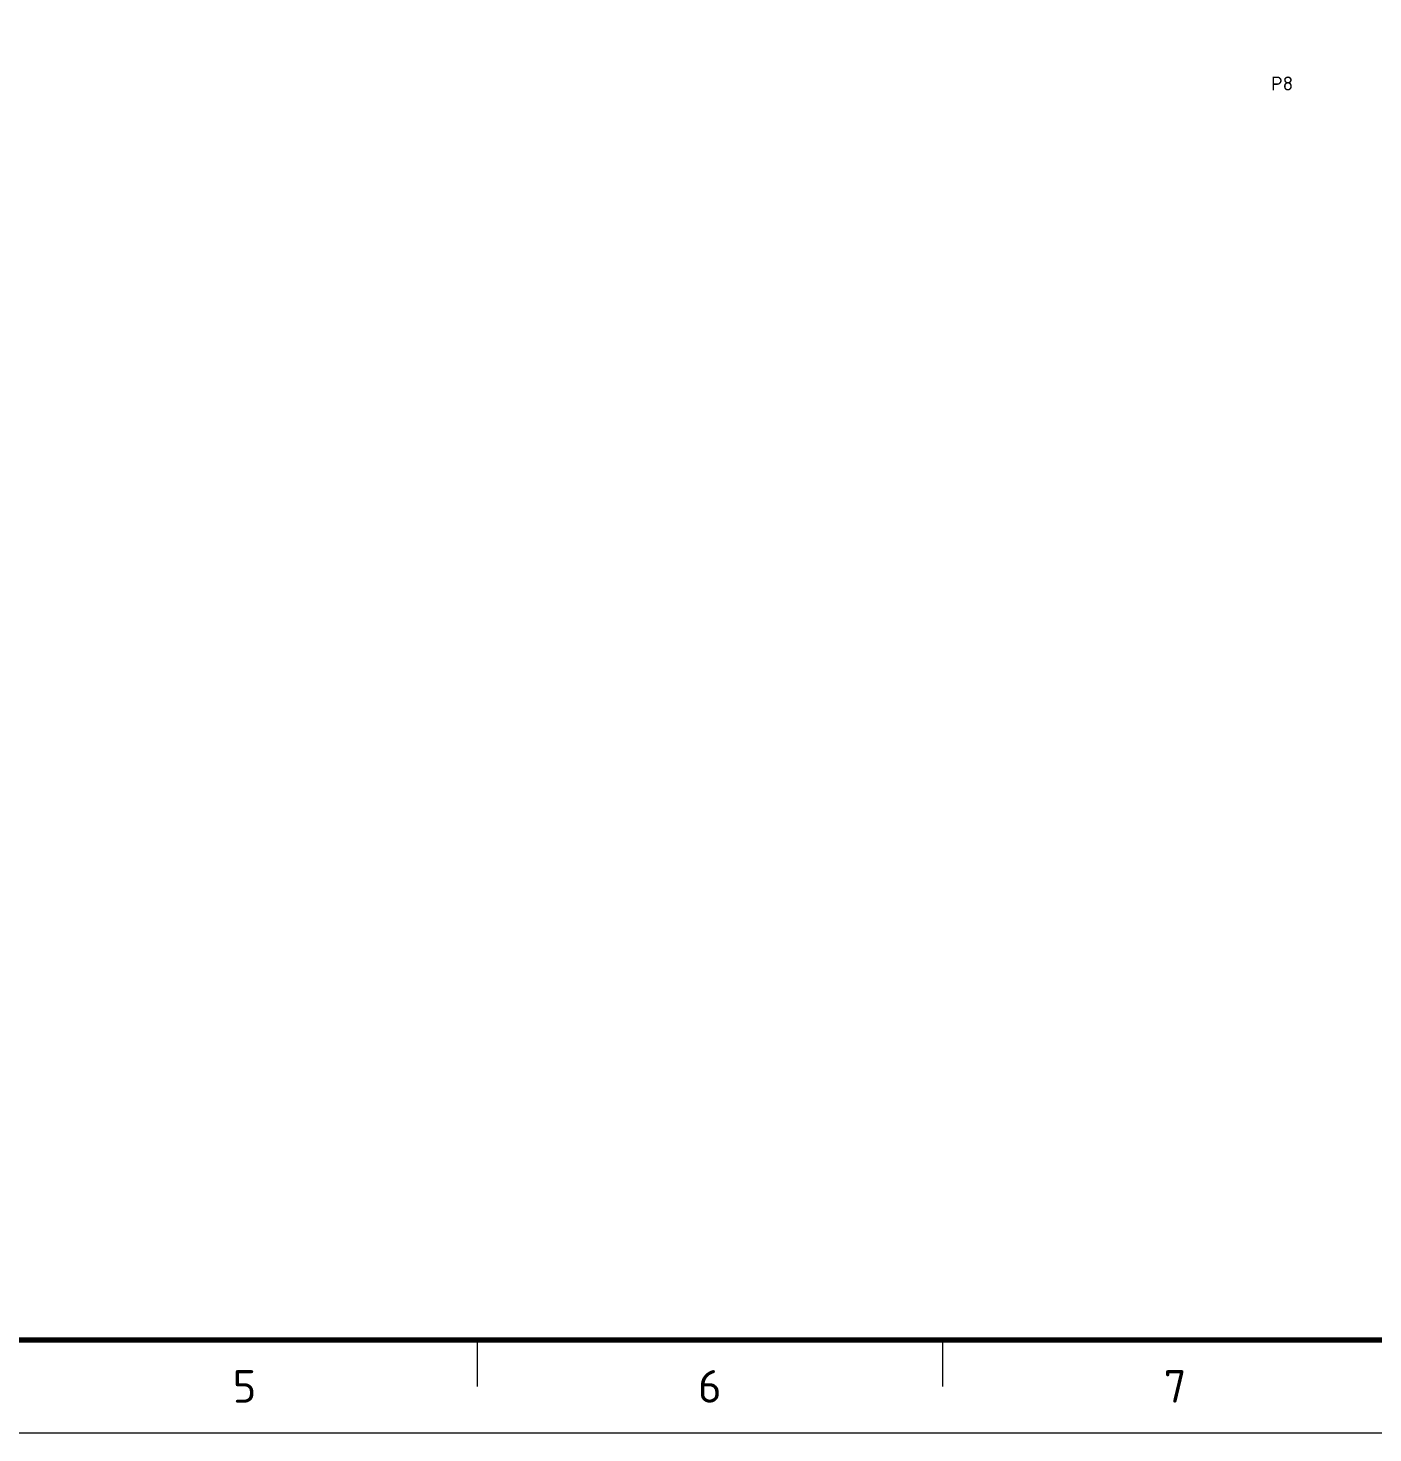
# Model space of a CAD drawing. Header units: millimetres. Extents: x 0 to 1189, y 0 to 841.
# Drawn here: x 196.2 to 340.8, y 0 to 151 of the extents above; entities that cross this region are included whole.
import ezdxf
from ezdxf.enums import TextEntityAlignment as Align

# ---------------------------------------------------------------- set-up
doc = ezdxf.new("R2010")
doc.units = ezdxf.units.MM
for name, color, linetype, lineweight in [('06-TEXTO', 7, 'CONTINUOUS', 25), ('07-RECUADRO', 7, 'CONTINUOUS', 70), ('08-FINA', 5, 'CONTINUOUS', 18), ('A-TEXTO', 7, 'CONTINUOUS', 18)]:
    doc.layers.add(name, color=color, linetype=linetype, lineweight=lineweight)
doc.styles.add('ISO3098', font='isocpeur.ttf')

msp = doc.modelspace()

# ---------------------------------------------------------------- linework, layer by layer
at = {"layer": '07-RECUADRO'}
msp.add_lwpolyline([(25, 10), (1179, 10), (1179, 831), (25, 831)], close=True, dxfattribs=at)
at = {"layer": '08-FINA'}
for p, q in [((244.5, 10), (244.5, 5)), ((294.5, 10), (294.5, 5))]:
    msp.add_line(p, q, dxfattribs=at)
msp.add_lwpolyline([(0, 0), (1189, 0), (1189, 841), (0, 841)], close=True, dxfattribs=at)

# ---------------------------------------------------------------- texts
at = {"layer": '06-TEXTO', "style": 'ISO3098'}
for s, p in [('5', (219.5, 5)), ('6', (269.5, 5)), ('7', (319.5, 5))]:
    msp.add_text(s, height=3.5, dxfattribs=at).set_placement(p, align=Align.MIDDLE_CENTER)
at = {"layer": 'A-TEXTO', "style": 'ISO3098'}
msp.add_text('P8', height=1.5, dxfattribs=at).set_placement((331, 145), align=Align.MIDDLE_CENTER)

doc.saveas('drawing.dxf')
